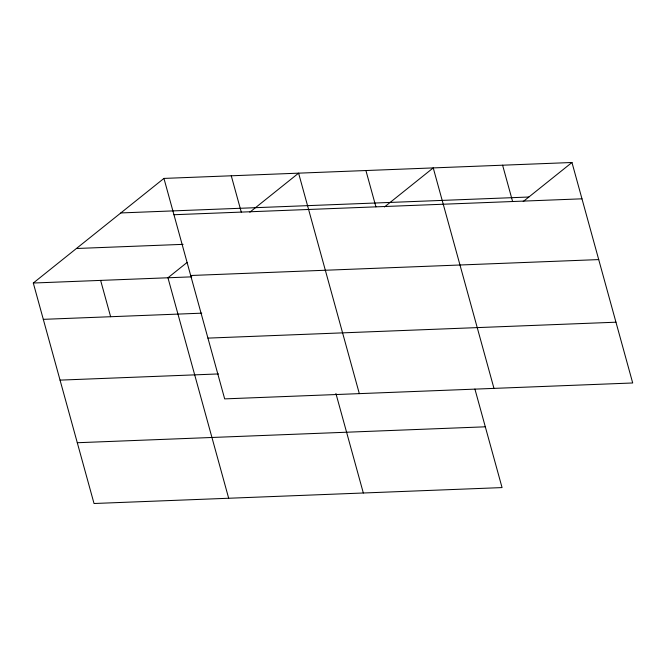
<?xml version="1.0" encoding="UTF-8"?>
<svg xmlns="http://www.w3.org/2000/svg" width="666" height="666" viewBox="0 0 666 666"><rect width="100%" height="100%" fill="white"/><g stroke="black" fill="none" stroke-linecap="round" stroke-linejoin="round"><path stroke-width="1" d="M474.908 389.052L502.056 487.587L94.031 503.504L33.3 283.025L163.944 178.413L571.969 162.496L632.7 382.975L224.675 398.884L163.944 178.413M187.113 262.429L167.949 277.78L228.679 498.251M249.825 212.213L298.593 173.16L359.324 393.631M384.473 206.959L433.241 167.907L493.972 388.386M523.201 201.548L571.969 162.496M120.837 212.937L528.854 197.019M173.951 214.727L581.976 198.818M76.415 248.501L183.1 244.347M190.692 275.499L598.717 259.59M33.3 283.025L191.766 276.848M43.307 319.347L201.773 313.17M207.934 338.112L615.958 322.202M60.04 380.12L218.515 373.934M77.289 442.732L485.314 426.814M502.605 165.201L512.612 201.523M365.917 170.538L375.924 206.851M335.905 393.464L363.328 492.998M231.269 175.782L241.275 212.104M100.624 280.403L110.631 316.725"/></g></svg>
